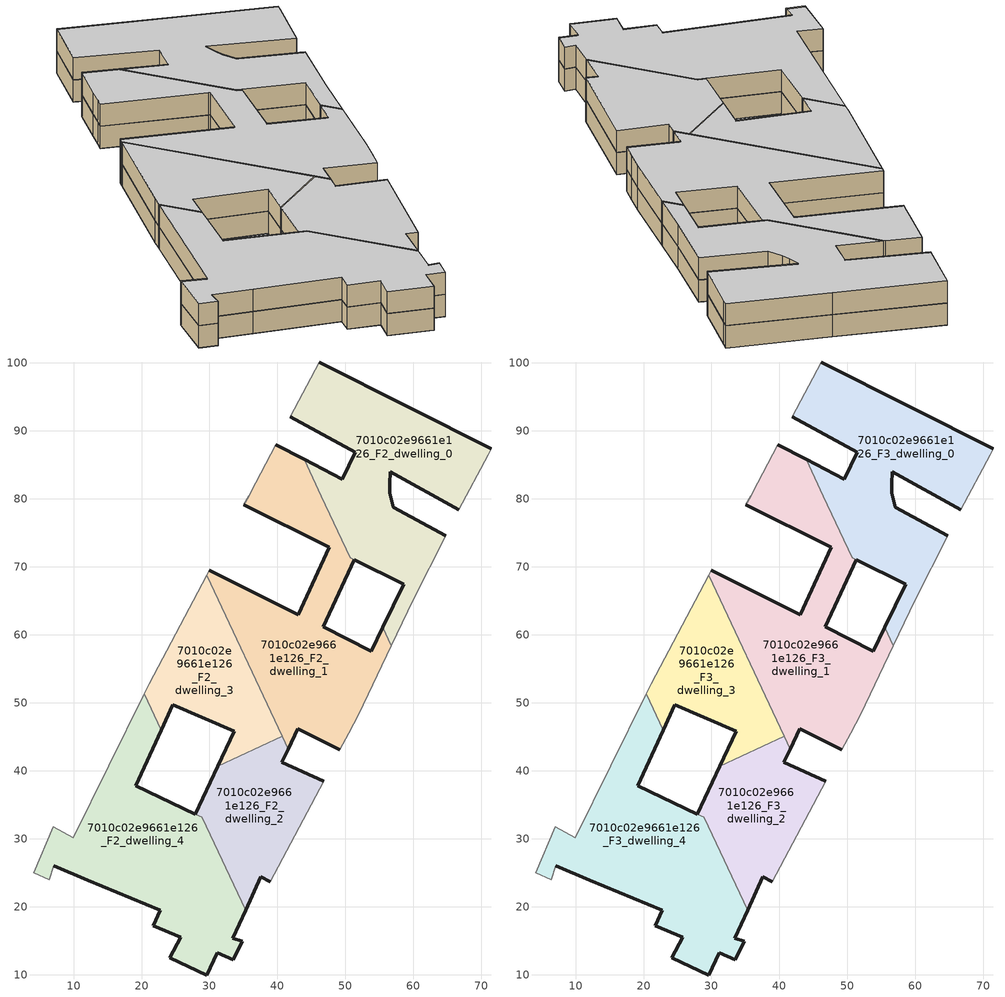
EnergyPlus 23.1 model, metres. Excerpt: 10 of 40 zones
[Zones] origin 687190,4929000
7010c02e9661e126_F2_dwelling_0
 floor to 7010c02e9661e126_F1_dwelling_0 (EU_floor_Construction): 59.98,65.12 64.76,74.59 57.03,78.73 56.53,80.9 56.55,82.2 56.59,83.99 66.68,78.41 71.01,86.51 71.47,87.38 59.29,93.49 46.17,100.13 41.9,92.05 51.45,86.86 49.53,82.88 43.93,85.81 50.72,71.33 58.61,67.4 55.5,61.11 56.77,58.4 z6
 wall outside (EU_wall_Construction): 43.93,85.81 49.54,82.88 51.45,86.86 41.91,92.05 / 46.18,100.13 59.3,93.49 71.47,87.38 / 66.68,78.41 56.59,83.99 56.56,82.2 56.54,80.9 57.04,78.73 64.76,74.59 / 55.5,61.11 58.61,67.4 51.29,71.04 z6:9
 wall adiabatic (EU_wall_Construction): 41.91,92.05 46.18,100.13 / 71.47,87.38 71.01,86.51 66.68,78.41 / 64.76,74.59 59.98,65.12 56.77,58.4 z6:9
 wall to 7010c02e9661e126_F2_dwelling_1 (EU_wall_Construction): 56.77,58.4 55.5,61.11 / 51.28,71.04 50.72,71.33 46.47,80.39 43.93,85.81 z6:9
7010c02e9661e126_F2_dwelling_1
 floor to 7010c02e9661e126_F1_dwelling_1 (EU_floor_Construction): 50.47,45.51 51.94,48.32 56.77,58.4 55.5,61.11 53.76,57.6 46.74,61.15 51.28,71.04 50.72,71.33 43.93,85.81 39.75,87.99 36.8,82.4 35.75,80.4 35.06,79.11 47.44,72.95 47.65,72.85 43.08,62.97 29.97,69.49 29.59,68.76 41.57,43.18 42.96,46.18 49.19,43.08 z6
 wall outside (EU_wall_Construction): 39.76,87.99 43.93,85.81 / 51.29,71.04 46.74,61.15 53.77,57.6 55.5,61.11 / 49.19,43.08 42.96,46.18 41.57,43.18 / 29.97,69.49 43.08,62.97 47.65,72.85 47.44,72.95 35.06,79.11 z6:9
 wall adiabatic (EU_wall_Construction): 56.77,58.4 51.94,48.32 50.47,45.51 49.19,43.08 / 29.59,68.76 29.97,69.49 / 35.06,79.11 35.76,80.4 36.81,82.4 39.76,87.99 z6:9
 wall to 7010c02e9661e126_F2_dwelling_3 (EU_wall_Construction): 40.67,45.11 29.59,68.76 z6:9
 wall to 7010c02e9661e126_F2_dwelling_2 (EU_wall_Construction): 41.57,43.18 40.67,45.11 z6:9
7010c02e9661e126_F2_dwelling_2
 floor to 7010c02e9661e126_F1_dwelling_2 (EU_floor_Construction): 38.96,23.66 46.78,38.48 40.67,41.22 41.57,43.18 40.67,45.11 31.22,40.68 27.9,33.61 28.92,33.13 35.31,19.5 37.54,24.42 z6
 wall outside (EU_wall_Construction): 27.9,33.61 31.22,40.68 / 41.57,43.18 40.67,41.22 46.78,38.48 / 38.96,23.66 37.55,24.42 35.31,19.5 z6:9
 wall adiabatic (EU_wall_Construction): 46.78,38.48 38.96,23.66 z6:9
 wall to 7010c02e9661e126_F2_dwelling_3 (EU_wall_Construction): 31.22,40.68 40.67,45.11 z6:9
 wall to 7010c02e9661e126_F2_dwelling_4 (EU_wall_Construction): 35.31,19.5 28.93,33.12 / 28.92,33.13 27.9,33.61 z6:9
7010c02e9661e126_F2_dwelling_3
 floor to 7010c02e9661e126_F1_dwelling_3 (EU_floor_Construction): 40.67,45.11 29.59,68.76 21.15,52.8 20.41,51.3 22.9,45.99 24.58,49.68 33.65,45.84 31.22,40.68 z6
 wall outside (EU_wall_Construction): 31.22,40.68 33.66,45.84 24.58,49.68 22.9,45.99 z6:9
 wall adiabatic (EU_wall_Construction): 20.41,51.3 21.16,52.8 29.59,68.76 z6:9
 wall to 7010c02e9661e126_F2_dwelling_4 (EU_wall_Construction): 22.9,45.99 20.41,51.3 z6:9
7010c02e9661e126_F2_dwelling_4
 floor to 7010c02e9661e126_F1_dwelling_4 (EU_floor_Construction): 33.46,12.21 34.84,14.96 33.42,15.38 35.31,19.5 28.92,33.12 19.15,37.76 22.9,45.99 20.41,51.3 9.98,30.17 6.99,31.75 4.12,25.01 6.45,24 7.07,26 12.09,23.89 22.72,19.47 21.73,17.24 25.75,15.51 24.17,12.5 29.62,9.96 31.13,13.21 z6
 wall outside (EU_wall_Construction): 22.9,45.99 19.15,37.76 27.89,33.62 / 35.31,19.5 33.43,15.38 34.84,14.96 33.46,12.21 31.14,13.21 29.62,9.96 24.18,12.5 25.76,15.51 21.73,17.24 22.72,19.47 12.09,23.89 7.07,26 z6:9
 wall adiabatic (EU_wall_Construction): 7.07,26 6.45,24 4.12,25.01 6.99,31.75 9.98,30.17 20.41,51.3 z6:9
7010c02e9661e126_F3_dwelling_0
 floor to 7010c02e9661e126_F2_dwelling_0 (EU_floor_Construction): 59.98,65.12 64.76,74.59 57.03,78.73 56.53,80.9 56.55,82.2 56.59,83.99 66.68,78.41 71.01,86.51 71.47,87.38 59.29,93.49 46.17,100.13 41.9,92.05 51.45,86.86 49.53,82.88 43.93,85.81 50.72,71.33 58.61,67.4 55.5,61.11 56.77,58.4 z9
 wall outside (EU_wall_Construction): 43.93,85.81 49.54,82.88 51.45,86.86 41.91,92.05 / 46.18,100.13 59.3,93.49 71.47,87.38 / 66.68,78.41 56.59,83.99 56.56,82.2 56.54,80.9 57.04,78.73 64.76,74.59 / 55.5,61.11 58.61,67.4 51.29,71.04 z9:12
 wall adiabatic (EU_wall_Construction): 41.91,92.05 46.18,100.13 / 71.47,87.38 71.01,86.51 66.68,78.41 / 64.76,74.59 59.98,65.12 56.77,58.4 z9:12
 wall to 7010c02e9661e126_F3_dwelling_1 (EU_wall_Construction): 56.77,58.4 55.5,61.11 / 51.28,71.04 50.72,71.33 46.47,80.39 43.93,85.81 z9:12
 ceiling to 7010c02e9661e126_F4_dwelling_0 (EU_floor_Construction): 71.47,87.38 71.01,86.51 66.68,78.41 56.59,83.99 56.55,82.2 56.53,80.9 57.03,78.73 64.76,74.59 59.98,65.12 56.77,58.4 55.5,61.11 58.61,67.4 50.72,71.33 43.93,85.81 49.53,82.88 51.45,86.86 41.9,92.05 46.17,100.13 59.29,93.49 z12
7010c02e9661e126_F3_dwelling_1
 floor to 7010c02e9661e126_F2_dwelling_1 (EU_floor_Construction): 50.47,45.51 51.94,48.32 56.77,58.4 55.5,61.11 53.76,57.6 46.74,61.15 51.28,71.04 50.72,71.33 43.93,85.81 39.75,87.99 36.8,82.4 35.75,80.4 35.06,79.11 47.44,72.95 47.65,72.85 43.08,62.97 29.97,69.49 29.59,68.76 41.57,43.18 42.96,46.18 49.19,43.08 z9
 wall outside (EU_wall_Construction): 39.76,87.99 43.93,85.81 / 51.29,71.04 46.74,61.15 53.77,57.6 55.5,61.11 / 49.19,43.08 42.96,46.18 41.57,43.18 / 29.97,69.49 43.08,62.97 47.65,72.85 47.44,72.95 35.06,79.11 z9:12
 wall adiabatic (EU_wall_Construction): 56.77,58.4 51.94,48.32 50.47,45.51 49.19,43.08 / 29.59,68.76 29.97,69.49 / 35.06,79.11 35.76,80.4 36.81,82.4 39.76,87.99 z9:12
 wall to 7010c02e9661e126_F3_dwelling_3 (EU_wall_Construction): 40.67,45.11 29.59,68.76 z9:12
 wall to 7010c02e9661e126_F3_dwelling_2 (EU_wall_Construction): 41.57,43.18 40.67,45.11 z9:12
 ceiling to 7010c02e9661e126_F4_dwelling_1 (EU_floor_Construction): 43.93,85.81 50.72,71.33 51.28,71.04 46.74,61.15 53.76,57.6 55.5,61.11 56.77,58.4 51.94,48.32 50.47,45.51 49.19,43.08 42.96,46.18 41.57,43.18 29.59,68.76 29.97,69.49 43.08,62.97 47.65,72.85 47.44,72.95 35.06,79.11 35.75,80.4 36.8,82.4 39.75,87.99 z12
7010c02e9661e126_F3_dwelling_2
 floor to 7010c02e9661e126_F2_dwelling_2 (EU_floor_Construction): 38.96,23.66 46.78,38.48 40.67,41.22 41.57,43.18 40.67,45.11 31.22,40.68 27.9,33.61 28.92,33.13 35.31,19.5 37.54,24.42 z9
 wall outside (EU_wall_Construction): 27.9,33.61 31.22,40.68 / 41.57,43.18 40.67,41.22 46.78,38.48 / 38.96,23.66 37.55,24.42 35.31,19.5 z9:12
 wall adiabatic (EU_wall_Construction): 46.78,38.48 38.96,23.66 z9:12
 wall to 7010c02e9661e126_F3_dwelling_3 (EU_wall_Construction): 31.22,40.68 40.67,45.11 z9:12
 wall to 7010c02e9661e126_F3_dwelling_4 (EU_wall_Construction): 35.31,19.5 28.93,33.12 / 28.92,33.13 27.9,33.61 z9:12
 ceiling to 7010c02e9661e126_F4_dwelling_2 (EU_floor_Construction): 41.57,43.18 40.67,41.22 46.78,38.48 38.96,23.66 37.54,24.42 35.31,19.5 28.92,33.13 27.9,33.61 31.22,40.68 40.67,45.11 z12
7010c02e9661e126_F3_dwelling_3
 floor to 7010c02e9661e126_F2_dwelling_3 (EU_floor_Construction): 40.67,45.11 29.59,68.76 21.15,52.8 20.41,51.3 22.9,45.99 24.58,49.68 33.65,45.84 31.22,40.68 z9
 wall outside (EU_wall_Construction): 31.22,40.68 33.66,45.84 24.58,49.68 22.9,45.99 z9:12
 wall adiabatic (EU_wall_Construction): 20.41,51.3 21.16,52.8 29.59,68.76 z9:12
 wall to 7010c02e9661e126_F3_dwelling_4 (EU_wall_Construction): 22.9,45.99 20.41,51.3 z9:12
 ceiling to 7010c02e9661e126_F4_dwelling_2 (EU_floor_Construction): 29.59,68.76 40.67,45.11 31.22,40.68 33.65,45.84 24.58,49.68 22.9,45.99 20.41,51.3 21.15,52.8 z12
7010c02e9661e126_F3_dwelling_4
 floor to 7010c02e9661e126_F2_dwelling_4 (EU_floor_Construction): 33.46,12.21 34.84,14.96 33.42,15.38 35.31,19.5 28.92,33.12 19.15,37.76 22.9,45.99 20.41,51.3 9.98,30.17 6.99,31.75 4.12,25.01 6.45,24 7.07,26 12.09,23.89 22.72,19.47 21.73,17.24 25.75,15.51 24.17,12.5 29.62,9.96 31.13,13.21 z9
 wall outside (EU_wall_Construction): 22.9,45.99 19.15,37.76 27.89,33.62 / 35.31,19.5 33.43,15.38 34.84,14.96 33.46,12.21 31.14,13.21 29.62,9.96 24.18,12.5 25.76,15.51 21.73,17.24 22.72,19.47 12.09,23.89 7.07,26 z9:12
 wall adiabatic (EU_wall_Construction): 7.07,26 6.45,24 4.12,25.01 6.99,31.75 9.98,30.17 20.41,51.3 z9:12
 ceiling to 7010c02e9661e126_F4_dwelling_3 (EU_floor_Construction): 22.9,45.99 19.15,37.76 28.92,33.12 35.31,19.5 33.42,15.38 34.84,14.96 33.46,12.21 31.13,13.21 29.62,9.96 24.17,12.5 25.75,15.51 21.73,17.24 22.72,19.47 12.09,23.89 7.07,26 6.45,24 4.12,25.01 6.99,31.75 9.98,30.17 20.41,51.3 z12
[Building]
EU S2 Campaign: North Axis=0; Terrain=City; Solar Distribution=FullExterior
[Site:Location]
Bologna: Latitude=44.5; Longitude=11.25; Time Zone=1; Elevation=37
[SizingPeriod:WeatherFileDays]
AnnualSizingPeriod: Begin Month=1; Begin Day of Month=1; End Month=12; End Day of Month=31; Day of Week for Start Day=Monday; Use Weather File Daylight Saving Period=No; Use Weather File Rain and Snow Indicators=No
[MATERIAL]
EU_InternalMass_Material: Roughness=MediumRough; Thickness=0.1; Conductivity=1; Density=1800; Specific Heat=900; Thermal Absorptance=0.9; Solar Absorptance=0.7; Visible Absorptance=0.7
[MATERIAL:NOMASS] Roughness=MediumRough; Thermal Absorptance=0.9; Solar Absorptance=0.7; Visible Absorptance=0.7
Name | Thermal Resistance
EU_wall_NoMass | 0.890213
EU_floor_NoMass | 0.79516
[CONSTRUCTION]
EU_wall_Construction: EU_wall_NoMass
EU_floor_Construction: EU_floor_NoMass
EU_InternalMass_Construction: EU_InternalMass_Material
[ZONE] Type=1; Multiplier=1; Ceiling Height=autocalculate; Floor Area=autocalculate; Part of Total Floor Area=Yes
Name | Volume
7010c02e9661e126_F2_dwelling_0; 7010c02e9661e126_F3_dwelling_0 | 1455.82
7010c02e9661e126_F2_dwelling_1; 7010c02e9661e126_F3_dwelling_1 | 1435.54
7010c02e9661e126_F2_dwelling_2; 7010c02e9661e126_F3_dwelling_2 | 737.108
7010c02e9661e126_F2_dwelling_3; 7010c02e9661e126_F3_dwelling_3 | 742.203
7010c02e9661e126_F2_dwelling_4; 7010c02e9661e126_F3_dwelling_4 | 1454.65
[INTERNALMASS] Construction=EU_InternalMass_Construction
Name | Zone or ZoneList | Surface Area
7010c02e9661e126_F2_dwelling_0_EU_InternalMass | 7010c02e9661e126_F2_dwelling_0 | 485.273
7010c02e9661e126_F2_dwelling_1_EU_InternalMass | 7010c02e9661e126_F2_dwelling_1 | 478.51
7010c02e9661e126_F2_dwelling_2_EU_InternalMass | 7010c02e9661e126_F2_dwelling_2 | 245.703
7010c02e9661e126_F2_dwelling_3_EU_InternalMass | 7010c02e9661e126_F2_dwelling_3 | 247.405
7010c02e9661e126_F2_dwelling_4_EU_InternalMass | 7010c02e9661e126_F2_dwelling_4 | 484.9
7010c02e9661e126_F3_dwelling_0_EU_InternalMass | 7010c02e9661e126_F3_dwelling_0 | 485.273
7010c02e9661e126_F3_dwelling_1_EU_InternalMass | 7010c02e9661e126_F3_dwelling_1 | 478.51
7010c02e9661e126_F3_dwelling_2_EU_InternalMass | 7010c02e9661e126_F3_dwelling_2 | 245.703
7010c02e9661e126_F3_dwelling_3_EU_InternalMass | 7010c02e9661e126_F3_dwelling_3 | 247.405
7010c02e9661e126_F3_dwelling_4_EU_InternalMass | 7010c02e9661e126_F3_dwelling_4 | 484.9
[OTHEREQUIPMENT] Fuel Type=Electricity; Design Level Calculation Method=Watts/Area; Power per Zone Floor Area=1; Fraction Latent=0; Fraction Radiant=0; Fraction Lost=0; Carbon Dioxide Generation Rate=0; EndUse Subcategory=EU_Step8_InternalGains
Name | Zone or ZoneList or Space or SpaceList | Schedule
EU_Step8_InternalGain_7010c02e9661e126_F2_dwelling_0_f000 | 7010c02e9661e126_F2_dwelling_0 | EU_Step8_GainSchedule_7010c02e9661e126_F2_dwelling_0_f000
EU_Step8_InternalGain_7010c02e9661e126_F2_dwelling_1_f000 | 7010c02e9661e126_F2_dwelling_1 | EU_Step8_GainSchedule_7010c02e9661e126_F2_dwelling_1_f000
EU_Step8_InternalGain_7010c02e9661e126_F2_dwelling_2_f000 | 7010c02e9661e126_F2_dwelling_2 | EU_Step8_GainSchedule_7010c02e9661e126_F2_dwelling_2_f000
EU_Step8_InternalGain_7010c02e9661e126_F2_dwelling_3_f000 | 7010c02e9661e126_F2_dwelling_3 | EU_Step8_GainSchedule_7010c02e9661e126_F2_dwelling_3_f000
EU_Step8_InternalGain_7010c02e9661e126_F2_dwelling_4_f000 | 7010c02e9661e126_F2_dwelling_4 | EU_Step8_GainSchedule_7010c02e9661e126_F2_dwelling_4_f000
EU_Step8_InternalGain_7010c02e9661e126_F3_dwelling_0_f000 | 7010c02e9661e126_F3_dwelling_0 | EU_Step8_GainSchedule_7010c02e9661e126_F3_dwelling_0_f000
EU_Step8_InternalGain_7010c02e9661e126_F3_dwelling_1_f000 | 7010c02e9661e126_F3_dwelling_1 | EU_Step8_GainSchedule_7010c02e9661e126_F3_dwelling_1_f000
EU_Step8_InternalGain_7010c02e9661e126_F3_dwelling_2_f000 | 7010c02e9661e126_F3_dwelling_2 | EU_Step8_GainSchedule_7010c02e9661e126_F3_dwelling_2_f000
EU_Step8_InternalGain_7010c02e9661e126_F3_dwelling_3_f000 | 7010c02e9661e126_F3_dwelling_3 | EU_Step8_GainSchedule_7010c02e9661e126_F3_dwelling_3_f000
EU_Step8_InternalGain_7010c02e9661e126_F3_dwelling_4_f000 | 7010c02e9661e126_F3_dwelling_4 | EU_Step8_GainSchedule_7010c02e9661e126_F3_dwelling_4_f000
[ZONEVENTILATION:DESIGNFLOWRATE] Schedule=EU_AlwaysOn; Design Flow Rate Calculation Method=AirChanges/Hour; Air Changes per Hour=0.718634; Ventilation Type=Natural; Fan Pressure Rise=0; Fan Total Efficiency=1; Constant Term Coefficient=1; Temperature Term Coefficient=0; Velocity Term Coefficient=0; Velocity Squared Term Coefficient=0; Minimum Indoor Temperature=-100; Maximum Indoor Temperature=100; Delta Temperature=-100; Minimum Outdoor Temperature=-100; Maximum Outdoor Temperature=100; Maximum Wind Speed=40
Name | Zone or ZoneList or Space or SpaceList
EU_ConstantAir_7010c02e9661e126_F2_dwelling_0 | 7010c02e9661e126_F2_dwelling_0
EU_ConstantAir_7010c02e9661e126_F2_dwelling_1 | 7010c02e9661e126_F2_dwelling_1
EU_ConstantAir_7010c02e9661e126_F2_dwelling_2 | 7010c02e9661e126_F2_dwelling_2
EU_ConstantAir_7010c02e9661e126_F2_dwelling_3 | 7010c02e9661e126_F2_dwelling_3
EU_ConstantAir_7010c02e9661e126_F2_dwelling_4 | 7010c02e9661e126_F2_dwelling_4
EU_ConstantAir_7010c02e9661e126_F3_dwelling_0 | 7010c02e9661e126_F3_dwelling_0
EU_ConstantAir_7010c02e9661e126_F3_dwelling_1 | 7010c02e9661e126_F3_dwelling_1
EU_ConstantAir_7010c02e9661e126_F3_dwelling_2 | 7010c02e9661e126_F3_dwelling_2
EU_ConstantAir_7010c02e9661e126_F3_dwelling_3 | 7010c02e9661e126_F3_dwelling_3
EU_ConstantAir_7010c02e9661e126_F3_dwelling_4 | 7010c02e9661e126_F3_dwelling_4
[HVACTEMPLATE:ZONE:IDEALLOADSAIRSYSTEM] System Availability Schedule=EU_AlwaysOn; Maximum Heating Supply Air Temperature=50; Minimum Cooling Supply Air Temperature=13; Maximum Heating Supply Air Humidity Ratio=0.0156; Minimum Cooling Supply Air Humidity Ratio=0.0077; Heating Limit=NoLimit; Cooling Limit=NoLimit; Heating Availability Schedule=EU_AlwaysOn; Cooling Availability Schedule=EU_CoolingOff; Dehumidification Control Type=ConstantSensibleHeatRatio; Cooling Sensible Heat Ratio=0.7; Dehumidification Setpoint=60; Humidification Control Type=None; Humidification Setpoint=30; Outdoor Air Method=None; Outdoor Air Flow Rate per Person=0.00944; Outdoor Air Flow Rate per Zone Floor Area=0; Outdoor Air Flow Rate per Zone=0; Demand Controlled Ventilation Type=None; Outdoor Air Economizer Type=NoEconomizer; Heat Recovery Type=None; Sensible Heat Recovery Effectiveness=0.7; Latent Heat Recovery Effectiveness=0.65
Name | Template Thermostat
7010c02e9661e126_F2_dwelling_0 | EU_HeatOnly_7010c02e9661e126_F2_dwelling_0
7010c02e9661e126_F2_dwelling_1 | EU_HeatOnly_7010c02e9661e126_F2_dwelling_1
7010c02e9661e126_F2_dwelling_2 | EU_HeatOnly_7010c02e9661e126_F2_dwelling_2
7010c02e9661e126_F2_dwelling_3 | EU_HeatOnly_7010c02e9661e126_F2_dwelling_3
7010c02e9661e126_F2_dwelling_4 | EU_HeatOnly_7010c02e9661e126_F2_dwelling_4
7010c02e9661e126_F3_dwelling_0 | EU_HeatOnly_7010c02e9661e126_F3_dwelling_0
7010c02e9661e126_F3_dwelling_1 | EU_HeatOnly_7010c02e9661e126_F3_dwelling_1
7010c02e9661e126_F3_dwelling_2 | EU_HeatOnly_7010c02e9661e126_F3_dwelling_2
7010c02e9661e126_F3_dwelling_3 | EU_HeatOnly_7010c02e9661e126_F3_dwelling_3
7010c02e9661e126_F3_dwelling_4 | EU_HeatOnly_7010c02e9661e126_F3_dwelling_4
[SIZING:ZONE] Zone Cooling Design Supply Air Temperature Input Method=SupplyAirTemperature; Zone Cooling Design Supply Air Temperature=13; Zone Heating Design Supply Air Temperature Input Method=SupplyAirTemperature; Zone Heating Design Supply Air Temperature=50; Zone Cooling Design Supply Air Humidity Ratio=0.008; Zone Heating Design Supply Air Humidity Ratio=0.008; Cooling Design Air Flow Method=DesignDay; Cooling Design Air Flow Rate=0; Cooling Minimum Air Flow per Zone Floor Area=0.000762; Cooling Minimum Air Flow=0; Cooling Minimum Air Flow Fraction=0.2; Heating Design Air Flow Method=DesignDay; Heating Design Air Flow Rate=0; Heating Maximum Air Flow per Zone Floor Area=0.002032; Heating Maximum Air Flow=0.141576; Heating Maximum Air Flow Fraction=0.3; Account for Dedicated Outdoor Air System=No; Dedicated Outdoor Air System Control Strategy=NeutralSupplyAir; Dedicated Outdoor Air Low Setpoint Temperature for Design=autosize; Dedicated Outdoor Air High Setpoint Temperature for Design=autosize; Zone Load Sizing Method=Sensible Load Only No Latent Load; Zone Latent Cooling Design Supply Air Humidity Ratio Input Method=HumidityRatioDifference; Zone Cooling Design Supply Air Humidity Ratio Difference=0.005; Zone Latent Heating Design Supply Air Humidity Ratio Input Method=HumidityRatioDifference; Zone Humidification Design Supply Air Humidity Ratio Difference=0.005
7010c02e9661e126_F2_dwelling_0; 7010c02e9661e126_F2_dwelling_1; 7010c02e9661e126_F2_dwelling_2; 7010c02e9661e126_F2_dwelling_3; 7010c02e9661e126_F2_dwelling_4; 7010c02e9661e126_F3_dwelling_0; 7010c02e9661e126_F3_dwelling_1; 7010c02e9661e126_F3_dwelling_2; 7010c02e9661e126_F3_dwelling_3; 7010c02e9661e126_F3_dwelling_4
[SCHEDULE:CONSTANT]
Name | Hourly Value
EU_AlwaysOn | 1
EU_CoolingOff | 0
[SCHEDULE:FILE] Column Number=1; Rows to Skip at Top=0; Number of Hours of Data=8760; Column Separator=Comma; Interpolate to Timestep=No; Minutes per Item=60; Adjust Schedule for Daylight Savings=Yes
Name | File
EU_Step8_GainSchedule_7010c02e9661e126_F2_dwelling_0_f000 | ../../schedules/7010c02e9661e126/7010c02e9661e126_F2_dwelling_0_f000_gain.csv
EU_Step8_GainSchedule_7010c02e9661e126_F2_dwelling_1_f000 | ../../schedules/7010c02e9661e126/7010c02e9661e126_F2_dwelling_1_f000_gain.csv
EU_Step8_GainSchedule_7010c02e9661e126_F2_dwelling_2_f000 | ../../schedules/7010c02e9661e126/7010c02e9661e126_F2_dwelling_2_f000_gain.csv
EU_Step8_GainSchedule_7010c02e9661e126_F2_dwelling_3_f000 | ../../schedules/7010c02e9661e126/7010c02e9661e126_F2_dwelling_3_f000_gain.csv
EU_Step8_GainSchedule_7010c02e9661e126_F2_dwelling_4_f000 | ../../schedules/7010c02e9661e126/7010c02e9661e126_F2_dwelling_4_f000_gain.csv
EU_Step8_GainSchedule_7010c02e9661e126_F3_dwelling_0_f000 | ../../schedules/7010c02e9661e126/7010c02e9661e126_F3_dwelling_0_f000_gain.csv
EU_Step8_GainSchedule_7010c02e9661e126_F3_dwelling_1_f000 | ../../schedules/7010c02e9661e126/7010c02e9661e126_F3_dwelling_1_f000_gain.csv
EU_Step8_GainSchedule_7010c02e9661e126_F3_dwelling_2_f000 | ../../schedules/7010c02e9661e126/7010c02e9661e126_F3_dwelling_2_f000_gain.csv
EU_Step8_GainSchedule_7010c02e9661e126_F3_dwelling_3_f000 | ../../schedules/7010c02e9661e126/7010c02e9661e126_F3_dwelling_3_f000_gain.csv
EU_Step8_GainSchedule_7010c02e9661e126_F3_dwelling_4_f000 | ../../schedules/7010c02e9661e126/7010c02e9661e126_F3_dwelling_4_f000_gain.csv
